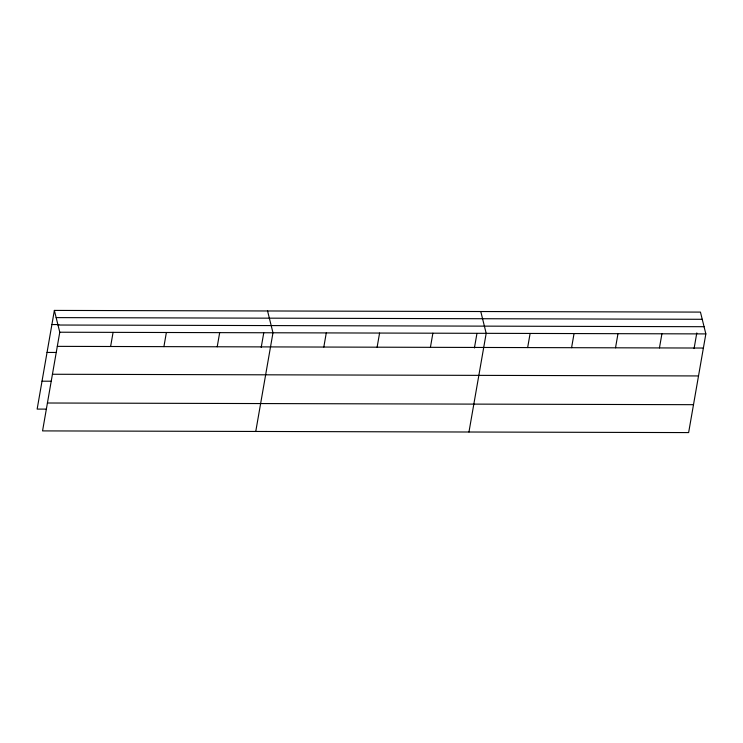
<?xml version="1.0" encoding="UTF-8"?>
<svg xmlns="http://www.w3.org/2000/svg" width="743" height="743" viewBox="0 0 743 743"><rect width="100%" height="100%" fill="white"/><g stroke="black" fill="none" stroke-linecap="round" stroke-linejoin="round"><path stroke-width="1.11" d="M54.369 310.416L59.774 332.223L42.555 430.903L688.631 432.584L705.85 333.904L700.445 312.097L54.369 310.416L37.15 409.096L46.419 409.114M110.614 346.498L113.075 332.362M163.915 346.637L166.376 332.502M217.216 346.777L219.677 332.641M261.211 347.418L263.746 332.91M255.759 431.46L272.978 332.78L267.573 310.964M323.818 347.046L326.279 332.92M377.119 347.185L379.58 333.059M430.42 347.325L432.881 333.198M474.415 347.975L476.95 333.468M468.963 432.017L486.182 333.338L480.777 311.521M527.651 347.585L530.121 333.449M571.581 347.696L574.051 333.561M615.52 347.808L617.981 333.681M659.45 347.928L661.92 333.793M694.083 348.551L696.804 332.92M56.152 317.614L702.228 319.295M51.908 324.542L58.855 324.561M57.991 325.025L704.067 326.706M59.774 332.223L705.85 333.904M57.313 346.359L703.38 348.04M47.041 352.442L56.31 352.47M52.447 374.258L698.513 375.939M42.017 381.196L51.286 381.215M47.422 403.003L693.498 404.684"/></g></svg>
